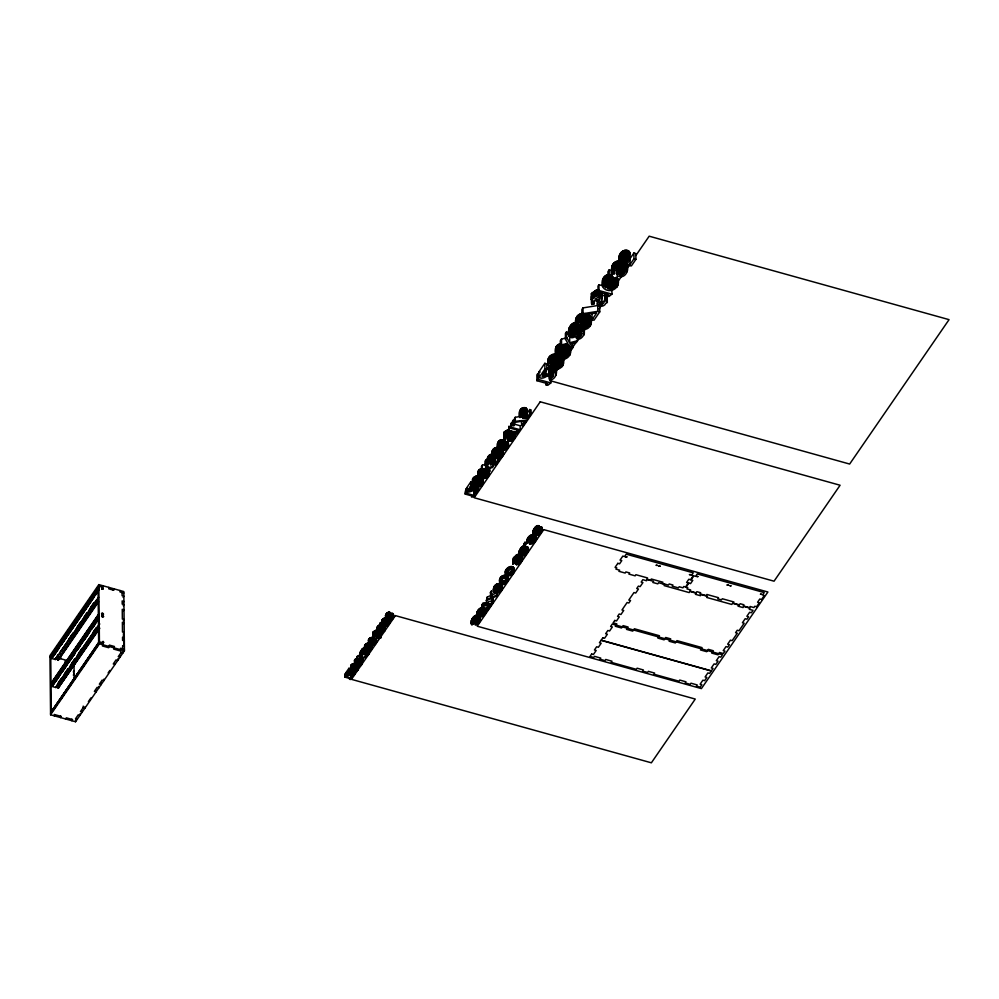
<?xml version="1.0" encoding="UTF-8"?>
<svg xmlns="http://www.w3.org/2000/svg" width="999" height="999" viewBox="0 0 999 999"><rect width="100%" height="100%" fill="white"/><g stroke="black" fill="none" stroke-linecap="round" stroke-linejoin="round"><path stroke-width="1.5" d="M101.761 588.636C102.934 588.811 102.023 587.699 102.123 588.923M101.985 616.021C103.184 617.382 102.373 615.372 102.535 616.758M103.184 614.148L101.96 613.786L103.084 614.298M102.248 588.836L102.373 587.837L102.073 588.498M102.635 616.483L102.535 616.183M103.471 642.182L102.26 641.72L103.372 642.232M101.723 614.198C102.897 614.185 103.409 614.223 101.873 614.41M101.711 588.536L102.909 588.448M102.16 642.332C103.384 642.12 103.097 641.783 102.385 642.357M373.251 640.134C375.424 635.601 366.233 637.787 368.943 641.433L368.968 644.38C372.527 647.614 378.883 643.493 375.836 638.723L374.837 639.06C378.171 643.993 367.382 648.201 373.726 641.857C372.864 638.486 366.883 641.67 368.968 644.38M504.782 449.2C509.303 435.751 494.33 437.787 497.814 448.588C502.16 454.033 511.988 448.151 507.579 441.433L506.231 441.895L506.156 448.076L503.933 449.513L500.924 449.313C511.513 445.254 496.728 439.785 497.814 448.588M602.659 286.551C603.558 274.588 621.728 283.491 607.442 288.499C610.551 290.222 617.032 287.687 615.134 283.604L615.072 277.809L617.02 277.148C621.952 285.14 613.224 293.569 605.531 289.585C599.512 286.825 601.685 274.925 608.578 274.675L608.641 280.469M602.609 279.782L602.897 281.668M374.275 634.577L374.3 637.512L373.251 637.674L373.501 631.568L377.06 630.169M373.077 634.215L373.114 637.162M505.469 437.112L505.494 439.797L504.058 440.01L504.395 431.655L509.253 429.757M593.781 301.248L593.806 304.146L591.733 304.458L591.72 295.379L591.67 298.664M591.733 304.458L592.357 299.887L591.333 299.613L591.283 293.818L595.629 290.484L599.225 289.698M381.094 632.442L381.031 631.543L380.007 631.768L379.782 636.251L378.097 635.776C380.232 632.804 374.962 632.242 374.026 634.652L373.564 635.352M379.782 636.251L380.045 634.715C382.455 633.129 380.419 644.567 381.031 631.543M504.445 435.676L505.119 435.876C506.393 432.592 513.586 433.354 510.664 437.412L512.974 438.062L513.324 435.964L514.722 435.651L514.872 438.586L514.81 433.554M602.172 293.082L602.247 298.102L601.261 300.724L604.582 301.648L605.094 298.626L607.105 298.189L606.543 302.185L607.305 302.41L607.23 296.116M494.805 591.046C496.353 583.791 501.635 589.198 495.029 591.558L494.78 588.811L495.891 588.985L497.952 587.2L497.964 589.422M505.494 439.797L505.819 437.212L508.716 438.012C505.856 441.708 512.537 442.42 513.698 439.398L514.822 434.565L514.16 435.527M512.787 563.985L513.936 560.439L513.386 558.066L512.787 563.985L514.01 563.598L514.922 560.714L517.07 561.313C512.737 567.02 523.151 564.298 521.116 560.227M497.065 456.58L498.051 454.582L500.661 453.521C502.622 455.419 498.464 459.053 497.065 456.58L497.04 453.896M619.018 274.063L620.429 271.179L624.2 269.655C627.022 272.39 621.041 277.622 619.018 274.063L618.993 271.166M484.515 612.849L484.365 611.65L482.679 612.462L480.681 615.396C482.23 618.031 485.701 612.424 484.503 610.614C484.39 613.823 479.695 613.086 480.956 616.058M381.044 624.825L381.943 626.323L383.828 625.948L384.815 626.835L384.615 630.931L381.993 632.929L380.294 631.705L378.521 632.379L376.935 631.318L377.222 627.072L380.132 624.737M384.865 630.132C383.866 627.472 379.845 630.619 381.83 625.362M386.151 616.658C383.579 614.373 390.209 609.802 390.584 613.773L392.844 613.548L393.219 615.446M576.036 322.802C566.933 321.628 565.159 342.982 575.449 336.501C579.22 345.866 591.271 326.985 578.758 331.693L578.771 324.875L577.859 323.376M578.758 331.693L578.771 324.875M473.826 492.857C482.679 484.24 470.104 493.731 466.708 491.92L466.67 487.899L470.716 482.005L472.077 482.38L472.115 486.413L468.843 491.158C473.626 486.263 484.428 487.924 474.4 493.743L473.776 488.836M521.915 561.326L522.514 555.869L521.303 556.356L520.516 560.938L518.806 560.451C522.277 556.468 517.594 551.373 514.66 557.08L514.685 559.315L513.399 560.302M522.477 558.728L522.514 555.869M354.633 670.991L354.258 675.112L351.623 676.897L351.173 673.301L352.397 672.702L352.435 675.649L351.198 676.248M354.258 675.112C355.519 670.304 349.475 674.15 347.552 674.999L349.95 671.528L349.912 668.581L348.926 668.306L345.954 672.614L345.991 675.561C348.426 677.172 355.494 670.566 352.435 675.649M556.056 375.124C554.482 367.045 546.453 376.024 542.145 376.498L546.853 369.655L546.79 363.861L544.842 363.324L539.01 371.803L539.073 377.585C544.805 380.369 548.701 372.827 553.596 373.738L553.371 376.186L549.313 378.946L550.137 380.219C555.419 379.008 557.567 373.626 556.068 368.594M495.891 588.985L495.866 592.095C505.094 587.2 495.541 581.98 493.506 590.946M504.67 441.695L504.058 443.356M610.501 274.9L612.712 276.798L611.95 279.92M514.273 562.175L514.248 559.952L514.01 563.598M542.045 528.683L541.346 526.96L539.135 527.772L539.098 525.899C533.791 523.451 529.57 538.848 536.463 533.916C537.624 540.134 546.341 526.198 539.16 529.994L539.123 528.121C533.803 526.523 532.517 536.8 537.974 528.496L537.999 530.731C529.782 541.358 538.149 523.501 537.999 530.731M498.901 587.424C502.634 581.868 493.768 583.528 493.668 587.961C490.509 596.615 503.733 593.506 502.26 587.162L499.025 591.583L495.866 592.095M479.383 616.033L479.42 613.286L481.006 610.564L481.031 612.787C475.399 621.328 489.722 614.847 485.564 608.703C482.48 605.194 476.473 609.727 476.998 613.736M535.939 539.398L534.802 534.989C541.97 540.447 525.162 549.375 531.156 539.959L531.143 537.737L529.557 540.459L530.007 542.045M523.976 416.258C529.095 411.501 519.043 412.075 521.266 416.97L519.955 417.495C518.493 413.973 519.23 407.992 523.913 407.629C526.186 407.155 527.897 409.752 526.173 411.488L526.223 415.509L524.213 417.332L527.06 417.47L529.757 413.549L529.72 409.528L531.068 409.902L531.118 413.923L527.971 418.494L522.789 418.131L522.614 413.099L523.926 412.237L523.976 416.258L522.652 417.12M624.737 263.336C634.09 256.268 619.055 255.394 621.728 263.711L619.83 264.473C615.409 252.784 639.035 254.645 625.973 264.236L630.082 264.423L633.965 258.791L633.903 252.997L635.851 253.546L635.913 259.328L631.393 265.909L623.925 265.384L623.663 258.129L624.687 257.542L624.737 263.336L623.726 263.923M389.111 621.478C392.058 617.632 387.687 630.831 384.365 624.562C390.097 618.331 383.054 622.327 382.217 624.662L382.055 620.079L383.229 618.656L385.876 617.882M499.637 582.917C497.602 570.104 516.408 576.023 504.495 584.265C493.656 587.362 504.994 571.066 508.004 579.919M505.606 573.488C510.102 561.213 520.554 575.599 507.367 575.899C498.401 569.929 518.281 561.176 512.662 571.74M534.827 537.212L534.09 534.715C529.645 533.891 525.911 538.948 527.147 543.131L528.396 542.569C527.01 538.586 537.15 536.363 531.156 539.959M507.979 577.684L507.205 582.042M497.639 457.492L497.664 460.177L494.967 464.098L492.12 463.961C501.023 457.967 484.69 455.931 487.849 464.123L489.16 463.598L489.123 459.577M506.53 581.243C503.696 570.904 496.016 590.609 506.53 581.243L506.768 578.046M512.749 571.977C512.986 568.094 506.705 570.067 506.83 573.139C507.942 577.21 514.497 573.214 512.724 569.755C512.275 574.388 505.581 570.466 507.042 573.988M102.335 615.409L101.848 616.695M101.648 615.784L101.748 616.42M103.471 616.808L103.421 616.108M103.047 642.869L103.784 642.444L103.059 641.321M527.097 542.37L529.345 538.374L534.115 536.938M509.715 436.251L508.816 434.865L506.431 436.238L509.303 437.038L509.677 433.566M599.875 299.038L599.775 297.527L598.588 297.053L595.154 299.026L599.288 300.175L599.85 296.141M480.394 620.504L479.707 618.768L477.497 619.592L477.422 615.484C472.927 614.66 469.942 621.39 472.003 624.725L474.787 623.513L475.349 625.099L477.285 624.65L480.182 621.091L480.307 616.97L480.157 618.868M528.334 550.486L527.534 549.275L525.324 550.099L525.287 548.226C520.866 545.966 515.909 558.753 522.627 554.02C524.8 560.689 532.779 543.893 525.299 547.864L525.262 545.991C519.093 545.392 518.169 554.358 519.817 558.379M368.993 647.477L368.668 654.108L366.77 655.906L365.584 655.669C369.106 654.807 367.095 650.774 365.147 654.42L364.248 654.17L364.46 650.886L364.248 654.17M588.623 324.787L588.036 322.19L586.563 322.502L584.265 323.726L582.854 326.598C584.24 329.245 588.036 327.023 588.623 324.787L588.598 321.89M376.061 640.334L376.099 639.235M384.84 627.185L383.966 628.87M385.527 615.434L385.876 619.392L388.923 619.168L390.634 620.379L393.244 618.393L393.456 614.298M507.892 443.643L508.054 442.882M617.694 279.233L616.858 281.468M350.699 668.993C351.511 664.023 361.95 667.757 356.406 671.016C349.85 674.612 348.139 662.125 355.219 663.686M356.843 658.366L354.52 660.114L355.032 664.884C369.543 669.755 355.744 653.284 355.032 664.884M483.291 482.992L482.929 477.722C486.8 497.402 460.177 478.146 479.32 475.711M473.226 478.296L473.201 483.566M482.967 481.743L481.193 480.244L478.396 479.657L478.359 470.829L481.53 468.431M478.359 470.829C473.901 483.991 497.14 478.671 486.288 468.756L486.326 472.777L488.436 475.536M562.762 365.646L562.799 358.054C566.92 366.546 556.805 372.465 550.312 368.057C544.567 363.024 549.113 351.923 557.23 354.245M548.326 364.672C549.8 358.379 561.838 358.154 562.949 364.747M570.354 353.996L569.23 351.336L567.32 350.037L567.27 344.243C574.45 348.077 570.017 361.301 561.401 358.629C553.608 358.579 552.934 344.955 560.414 343.768M555.719 353.921C556.83 349.101 563.411 348.339 567.32 350.037M562.887 358.953L562.275 366.558M570.092 349.113L570.292 348.201M474.637 621.878L474.001 621.915M534.203 530.944L532.879 534.278M506.231 441.895L506.118 444.056L503.896 445.479M356.993 669.342C345.167 661.8 357.879 680.369 357.105 664.36M481.743 483.429C475.649 473.314 470.754 491.233 481.743 483.429L481.705 480.756M486.975 475.524C486.388 472.29 479.77 472.39 479.795 475.924C484.003 481.118 490.159 475.074 487.025 469.168M560.714 365.372C551.873 351.024 544.455 376.323 560.714 365.372L560.826 361.838M568.106 354.62C559.265 340.272 551.848 365.584 568.106 354.62L568.081 351.735M368.906 653.346C364.185 652.971 361.7 642.794 369.255 643.156L369.28 646.103C375.337 646.178 370.005 654.12 367.058 650.137C372.202 643.368 366.109 647.402 364.847 649.887L365.422 647.215L369.28 646.103M381.993 624.138L382.055 620.079M493.981 453.621L494.006 456.306L492.594 456.68C490.609 452.709 492.694 447.065 497.589 447.427M578.833 330.669C576.098 325.474 568.531 331.193 568.843 335.726M576.098 328.596C574.025 322.427 575.486 312.937 583.616 313.424M576.111 317.744L575.973 325.711L576.411 326.748L578.446 326.211C576.623 322.065 583.104 319.53 586.251 321.316C581.056 321.066 578.071 329.995 584.914 329.295C591.92 329.058 593.968 317.12 587.912 314.298L587.974 320.092L589.972 321.428L590.921 324.188M614.585 270.779L614.61 273.676L612.574 274.213C609.727 268.481 612.724 260.364 619.78 260.889M612.275 265.197L612.137 273.177M366.158 655.381C369.28 647.827 362.175 645.267 361.051 651.773M520.516 560.938L521.303 556.356M381.181 629.133L379.608 631.43L378.159 631.368L379.62 628.696L381.181 629.133L381.156 626.186M576.935 332.48C574.213 322.602 566.071 345.729 576.935 332.48L576.91 329.583M504.045 433.703L504.008 435.989M521.953 558.054L522.452 556.505M487.487 463.274C486.263 459.64 487.874 453.883 492.495 454.27C494.605 454.183 495.492 456.68 494.08 458.116L494.118 462.137M519.53 415.734C519.155 410.851 529.37 410.189 526.223 415.509M619.305 263.237C617.544 258.017 619.867 249.713 626.523 250.287C629.545 250.15 630.844 253.758 628.796 255.819M480.656 613.161L480.844 612.474M477.497 619.592L477.422 615.484M494.006 456.306C492.732 453.434 497.24 451.673 499.425 452.909C487.325 459.54 508.016 461.014 502.609 450.199L502.01 452.335M626.723 266.87L627.01 264.872C629.62 270.492 624.775 279.033 618.294 276.224C614.485 273.813 619.205 268.868 622.414 268.781C619.268 266.995 612.787 269.518 614.61 273.676M512.974 438.062L513.286 431.943L513.299 437.013M604.582 301.648L605.032 292.832L605.044 300.137M102.198 587.912L102.422 588.911M364.485 653.833C366.92 650.212 360.539 652.497 362.425 655.082L361.376 655.356L361.163 653.471L362.762 651.535L364.585 651.011M518.319 559.265L517.932 557.829L515.659 559.577L517.782 560.177L518.294 557.03L517.782 560.177M494.792 588.186L495.067 587.437M475.749 621.016L475.999 620.317C476.535 633.104 482.217 610.501 476.111 623.963M537.437 533.653C545.953 522.402 535.564 543.406 537.3 529.595M519.58 556.755L519.73 554.857M534.378 540.771L534.502 538.811L531.493 541.021L530.819 542.557L531.593 543.369L534.378 540.771L534.353 538.548L532.504 540.796L530.906 540.834M501.935 587.35L502.247 584.927L501.023 585.576L501.061 588.911M527.996 549.375L528.284 547.827M498.264 592.007L498.239 589.785L500.399 587.974L501.023 585.576M506.705 578.521L504.308 581.106L500.986 580.531M477.709 618.793L477.447 617.719C474.413 616.558 469.742 622.389 472.003 624.725M485.589 610.926C482.505 607.429 476.498 611.962 477.023 615.958L478.259 615.396L478.246 612.087L478.246 613.174M102.51 613.486L102.522 614.522M481.031 612.787C487.025 609.203 476.873 611.413 478.259 615.396M526.798 551.773C526.723 545.604 520.017 560.689 526.798 551.773L526.773 549.55L523.738 552.16L524.138 548.601L524.163 550.824C515.946 561.45 524.313 543.593 524.163 550.824M476.323 620.317C476.473 613.086 468.106 630.943 476.323 620.317L476.311 618.094L474.1 620.953L472.477 620.829M484.752 612.412L485.564 608.703M534.89 539.585L535.889 536.475M381.868 628.309L378.796 628.221L376.935 631.318M373.239 633.054L373.014 632.267L373.052 635.214M378.496 631.892L378.059 632.829L379.757 633.304M502.822 447.065L503.221 445.679C501.91 443.131 497.627 446.903 499.7 448.713L502.822 447.065L502.797 444.38M610.177 285.252L610.751 283.254C608.866 279.583 602.697 285.027 605.681 287.637L610.177 285.252L610.139 282.355M473.264 482.317L474.737 480.619L478.396 479.657M478.409 474.85L481.568 472.452L486.326 472.777M356.93 667.782L358.054 665.621L358.042 669.492M487.924 472.764L488.261 472.14L488.299 476.161M498.988 457.879L499.013 460.551L495.879 465.122L490.696 464.76L490.559 463.748C497.802 460.077 487.924 456.855 489.16 463.598M351.823 665.734L352.26 665.097M360.577 664.21C352.31 654.432 357.38 674.625 360.552 661.263M373.127 641.683L374.762 640.646L374.837 639.06M370.766 649.437C371.341 644.068 365.472 653.184 370.766 649.437L370.741 646.49M388.136 624.213C388.698 618.843 382.829 627.959 388.136 624.213C389.098 604.52 386.713 627.797 387.2 617.232C388.898 614.16 391.321 617.507 388.236 618.893M611.713 282.979L614.909 280.919L615.072 277.809M382.093 623.026C383.266 620.079 389.185 619.954 389.598 623.364M502.659 454.907C502.097 449.687 491.895 450.574 492.295 455.969M576.161 323.526C578.109 319.18 583.965 318.319 587.974 320.092M612.325 270.991C614.647 265.197 626.261 264.947 627.085 271.641M589.972 320.479L590.846 317.42M383.366 631.106C384.215 626.323 378.733 634.914 383.366 631.106L383.341 625.861M581.493 335.314L582.355 333.329C581.006 330.494 577.035 334.116 577.122 336.313L578.483 337.412L580.631 336.376L581.468 332.417M386.775 614.972L387.175 614.285M477.947 487.275L478.459 486.176L478.321 490.734M103.222 588.823L102.235 589.21M101.723 613.386L101.586 614.035M537.662 530.731L538.199 529.845M367.894 649.2L367.919 652.147L368.806 650.761L368.668 654.108M393.506 617.594L392.495 616.358L390.609 616.72C390.222 613.286 385.177 616.246 385.564 618.781M534.515 530.094L535.189 529.008M98.826 584.615L49.95 655.619L50.574 714.784L75.562 721.74L124.425 650.749L123.814 591.57L98.826 584.615L99.438 643.793L50.574 714.784M49.962 657.08L98.839 586.088L102.585 587.125L102.572 585.664M50.749 656.168L98.064 587.424M98.064 587.737L50.749 656.48L51.498 656.693L98.814 587.949M98.189 589.497L51.498 656.892L98.814 588.149M52.497 657.18L98.564 589.398M98.626 597.252L55.694 659.627L51.511 658.466L98.826 589.198M51.511 658.466L98.839 589.722M52.497 657.704L51.761 658.229L98.202 590.759M53.884 655.781L59.141 647.939M60.902 645.604L67.395 636.063M67.907 635.414L74.413 625.874M74.925 625.237L94.193 597.015M95.954 594.68L98.576 590.646M96.866 599.487L55.357 659.228L57.979 654.845M68.494 639.56L72.877 633.204M77.26 626.835L79.895 623.014M84.266 616.645L86.901 612.837M90.41 607.742L93.906 602.647M55.357 659.228L57.992 655.406M59.74 652.859L73.764 632.492M75.512 629.944L86.901 613.398M88.661 610.851L93.918 603.209M96.528 602.921L57.817 660.227L98.127 601.348M57.817 659.914L98.289 600.836M57.817 660.227L98.289 601.398M58.267 660.351L98.576 601.785M113.037 589.922L113.811 588.786L113.824 590.259L108.829 588.873L108.816 587.4M64.96 661.251L65.734 660.127L58.242 658.041M98.202 614.697L51.761 682.167L52.398 682.866M98.352 614.997L51.036 683.741L51.786 683.953L54.408 680.132M51.036 684.09L98.464 615.084M98.364 615.659L51.036 684.402L52.035 684.889L98.476 617.22M51.786 683.953L54.408 679.919M56.156 677.372L96.466 618.818M56.169 677.584L96.466 619.03M71.304 656.018L73.938 652.197M91.458 626.735L94.093 622.914M51.786 684.827L98.227 617.145M52.41 685.002L97.977 618.593M99.8 623.913L55.981 687.562L51.811 686.4L98.239 618.406M51.811 686.4L98.489 618.468M52.797 685.626L52.048 686.151L98.501 618.681M53.671 684.352L55.42 681.805M55.932 680.956L75.212 652.946M76.96 650.399L90.472 630.881M91.858 628.758L97.49 620.704M55.932 681.168L59.441 676.073M62.949 670.978L66.446 665.883M69.955 660.801L75.212 653.159M76.96 650.611L79.595 646.79M83.978 640.421L88.362 634.065M91.858 628.97L95.367 623.875M58.279 682.767L60.902 678.945M64.411 673.863L67.92 668.768M71.416 663.673L74.925 658.578M78.434 653.483L81.93 648.401M93.332 631.843L95.954 628.034M56.531 685.876L67.92 669.33M69.668 666.783L74.925 659.153M76.686 656.605L96.841 627.322M56.856 685.976L98.039 626.136M97.702 629.695L58.267 686.987L95.067 633.391M99.738 628.446L58.117 688.149L99.45 627.484M58.117 688.149L99.463 628.046M123.077 597.315L123.864 596.191L122.115 595.704L122.078 592.557M73.289 671.94L74.063 670.816M123.139 602.559L123.913 601.423L122.165 600.936L122.203 604.083L123.951 604.57L123.177 605.706M73.327 675.087L74.101 673.963M99.376 641.346L52.31 710.476M99.376 641.87L51.324 711.663L52.323 711.738M51.324 711.987L99.625 641.733M50.549 713.323L99.625 641.945M52.947 710.389L57.33 704.033M57.942 703.159L64.336 693.843M64.947 692.969L77.485 674.75M78.971 672.389L86.251 662.025M86.863 660.938L93.257 651.835M93.869 650.961L99.388 642.919M52.947 710.601L55.582 706.78M59.965 700.424L64.348 694.055M66.97 690.234L71.354 683.865M73.976 680.057L77.485 674.962M81.868 668.593L84.49 664.772M88.874 658.416L93.257 652.047M95.892 648.226L99.388 643.131L98.639 642.931M123.227 610.938L124.001 609.815L122.253 609.328L122.353 619.055L124.101 619.542L123.327 620.666M123.364 623.863L124.138 622.727L122.39 622.24L122.49 632.017L124.238 632.504L123.464 633.628L123.514 638.873L124.288 637.749L122.54 637.262L122.577 640.396L124.326 640.883L123.589 645.953M65.559 718.955L66.334 717.831L72.59 719.567L71.816 720.704L71.791 719.23M83.217 706.106L83.229 707.567L80.457 711.6L82.205 712.087L82.193 710.614M121.004 651.211L121.016 652.672L118.244 656.693L119.992 657.18L119.98 655.719M88.387 701.61L90.959 697.876M108.142 672.914L109.853 670.429M566.52 337.812L561.513 339.111L560.314 340.846L560.464 349.563M577.547 337.799L577.584 340.696L569.705 342.757L569.642 336.963L566.595 331.718L565.397 333.454L565.459 339.248L567.832 343.269L561.575 344.892L560.377 346.641L568.493 344.505L571.465 349.575L572.664 347.839L572.627 343.494M582.991 307.904L581.893 309.49L581.955 315.284L596.703 312.912L592.045 319.692L593.993 320.229L599.762 311.863L599.7 306.069L597.739 305.519L582.991 307.904L583.054 313.698L581.955 315.284M603.259 285.939L598.938 284.74L597.989 286.114L598.039 291.908L608.853 294.917L607.042 296.004L608.903 296.528L611.962 294.131L611.912 289.785M611.376 280.994L611.113 270.429L609.165 269.88L607.929 271.666L607.991 277.46L609.939 278.009L611.176 276.224L609.215 275.674L607.991 277.46M591.333 299.613L592.295 298.226L592.232 292.432M536.925 380.706L537.874 379.32L537.812 373.526L536.863 374.912L536.925 380.706L547.739 383.716L545.916 384.802L545.891 381.905M539.073 377.585L544.905 369.118L544.842 363.324M565.459 339.248L566.658 337.512L566.595 331.718M598.039 291.908L599 290.522L598.938 284.74M503.871 439.31L504.395 431.655M486.638 464.06L482.292 465.197L481.456 466.396L481.568 472.452M490.671 462.987L487.937 463.698L485.826 460.064L484.99 461.263L485.039 465.297L486.688 468.081L482.33 469.218L481.506 470.429L487.15 468.943L489.21 472.465L490.01 468.568M511.163 423.251L510.551 428.234L518.056 430.319L516.795 431.081L518.081 431.431L520.204 429.77L520.167 425.749L511.163 423.251L510.551 428.234M514.585 420.629L513.224 420.254L512.375 421.491L512.412 425.512L513.773 425.899L514.622 424.65L514.497 418.406L515.259 417.295L522.577 416.121M465.222 494.08L465.846 489.098L465.222 494.08L472.727 496.166L471.466 496.928L474.225 496.578L474.85 492.944M466.708 491.92L470.766 486.026L470.716 482.005M485.039 465.297L485.864 464.085L485.826 460.064M508.441 431.293L509.053 426.311L508.441 431.293L515.946 433.391L514.685 434.14L517.445 433.791L518.069 430.157M512.412 425.512L513.274 424.275L513.224 420.254M515.309 421.316L514.547 422.427L524.787 420.779L521.553 425.487L522.902 425.861L526.91 420.042L515.309 421.316L515.259 417.295M373.014 632.267L373.501 631.568M633.903 252.997L630.019 258.641L630.082 264.423M360.589 655.157L356.793 656.867L356.868 661.313M379.882 626.323L381.506 625.686L379.882 626.323L379.857 623.376L381.468 622.739L381.543 627.984M347.527 672.052L349.912 668.581M344.892 677.147L345.354 673.488L344.892 677.147L350.399 678.671L349.475 679.233L350.424 679.495L351.498 678.97L351.835 673.026M345.991 675.561L348.951 671.253L348.926 668.306M357.405 655.993L356.818 659.815L360.951 658.728L362.462 661.313L363.049 657.479L362.462 661.313M359.415 656.056L359.99 652.222L359.415 656.056L360.614 658.104L357.43 658.928M496.953 457.13L494.93 460.077L494.967 464.098M527.022 413.449L529.72 409.528M555.931 371.64L558.566 367.807M562.087 362.699L565.609 357.592M570.004 351.198L578.796 338.424M584.078 330.756L585.839 328.196M590.234 321.803L592.869 317.969M599.038 309.028L600.786 306.468M616.62 283.466L621.902 275.799M627.185 268.132L628.945 265.572M635.976 255.357L649.175 236.189L949.05 319.643L849.649 464.048L549.775 380.594M577.584 340.696L576.386 342.432L570.367 343.981L572.664 347.839M493.419 463.611L492.619 467.507L488.449 468.581L490.047 471.253M550.561 372.615L550.836 382.929L547.777 385.314L545.916 384.802M607.305 302.41L605.619 303.584C603.958 307.917 594.33 306.905 598.438 301.586L594.28 300.424L593.806 304.146M351.948 675.324L350.886 676.248M365.547 652.722L364.972 657.679L361.913 658.466L361.875 655.519M381.168 636.638C380.619 638.686 374.575 639.785 376.66 636.213L374.538 635.626L374.3 637.512M513.386 558.066L514.66 557.08M487.05 609.452L490.859 603.933L482.13 606.78L482.105 604.557L483.004 603.259L492.732 600.674L492.757 602.909L488.061 609.727L487.05 609.452L487.025 607.217L489.31 603.908M492.232 594.83L497.027 592.707L497.04 594.929L492.245 597.065L491.421 591.021L490.447 592.444L491.083 595.367L487.275 597.052L486.326 600.699L491.271 598.488L492.057 602.172L493.019 598.526M523.988 543.718L524.987 542.257L525.998 542.544L525.012 546.228L524.013 545.941L523.988 543.718L524.987 543.993M482.13 606.78L483.004 603.259M486.326 600.699L487.3 599.275L491.108 597.589L490.447 592.444M490.472 594.667L491.421 591.021M524.013 545.941L525.012 544.492L526.023 544.767M497.04 594.929L496.066 596.353L492.42 597.964L493.044 600.749M101.96 613.786L102.635 614.098M103.109 642.32L102.685 641.77L102.797 642.444M521.353 549.1L522.165 548.051M521.016 554.12L520.991 551.885L523.464 549.687M537.599 534.29L537.45 531.905L540.047 530.357L540.072 532.579M476.098 621.74L478.384 619.942L478.409 622.177M514.685 559.315L517.544 556.78L519.742 557.08M391.558 619.105C394.418 613.898 386.838 620.928 391.558 619.105L391.496 613.361M519.155 562.849L519.792 562.075L518.094 561.6L517.42 563.448L519.155 562.849L519.13 560.626M352.172 672.602L352.147 666.97L354.882 667.732L356.78 666.733L356.818 669.68M592.295 298.226L593.281 298.501C594.842 295.392 601.56 293.743 602.247 298.102M512.375 439.036L510.689 440.297L509.64 439.66L510.102 438.399L512.375 439.036L512.337 435.015M371.953 643.281C374.275 637.824 365.996 645.754 371.953 643.281L372.028 637.474M497.652 588.748L498.339 588.111M549.962 372.252L549.9 366.458L546.016 369.393L546.078 375.187M379.333 631.555L379.308 628.608L380.095 628.059L380.132 631.006M349.076 674.625L349.051 671.678L351.498 669.892L351.536 672.839M382.904 628.696L381.98 629.258M350.437 671.753L351.298 671.078M101.611 587.562L102.285 589.148M102.984 614.934L103.484 614.098M480.182 621.091L480.057 616.708L477.472 617.357L477.672 615.933M602.072 304.595L603.721 303.059L600.449 302.148L599.775 303.958L600.499 304.82L602.072 304.595L602.047 301.698M490.696 464.76L490.521 459.727L491.833 458.866L491.87 462.887M374.6 641.957L375.237 641.495M511.313 572.852L512.037 572.34M533.229 541.408L532.042 542.095M386.126 625.162L386.101 622.215L387.662 621.765L387.699 624.712M369.28 650.424L369.255 647.477L370.304 646.99L370.329 649.937M475.112 483.853L473.364 484.74L473.414 488.761M578.708 325.899L580.506 325.087M495.841 589.872L496.815 589.335M517.42 563.448L517.382 560.814L518.568 561.138L518.593 563.374M477.822 617.994L479.083 617.757M504.483 582.042L505.282 581.618M551.81 361.176L555.569 362.225L559.153 361.338M480.731 477.072L480.694 473.051L483.304 473.788L485.789 473.164L485.826 477.185M356.256 664.697C353.671 660.876 362.5 661.113 359.99 664.772M573.051 336.338L573.001 330.544L574.025 330.157L574.088 335.951M366.983 652.072L366.945 649.125L366.021 649M528.309 542.057L528.284 539.835L527.135 540.909L527.072 540.134M102.81 588.611L101.698 588.199M499.7 448.713L499.662 444.692L501.548 444.118L501.585 448.139M521.328 558.578L522.527 558.104M101.573 587.624L102.934 588.024M102.722 589.235L103.122 588.174M101.836 613.324L102.81 613.324M615.134 283.604L617.082 282.929L617.02 277.148M506.268 445.916L507.629 445.454L507.579 441.433M374.875 642.007L375.861 641.658L375.836 638.723M382.417 626.773L383.666 626.835M483.029 605.481L492.757 602.909M560.052 356.631L559.989 350.836L565.784 350.986L565.846 356.768M476.136 484.827L476.098 480.794L480.119 480.906L480.169 484.927M482.105 604.557L487.924 602.659M497.889 453.334L499.338 453.184L499.375 457.205M387.187 619.055L387.15 616.108L387.937 616.071M485.864 464.085L487.987 467.719L493.456 466.296M365.547 653.846L361.538 654.894L361.576 657.841L365.572 656.793M348.052 672.015L348.589 674.824M384.652 618.881L386.113 618.693M370.03 641.108L370.779 640.946L370.816 643.893M583.054 313.698L597.802 311.313L599.762 311.863M496.853 590.122L497.527 590.034L497.552 592.257M103.322 642.794L102.547 642.732M347.177 672.789L345.954 672.614M102.298 615.471L103.222 615.958M539.01 371.803L540.222 372.028M466.67 487.899L467.507 488.061M621.216 260.976L624.075 261.763M633.965 258.791L635.913 259.328M599 290.522L611.962 294.131M602.31 295.242L604.532 295.854M591.283 293.818L592.295 294.106M544.905 369.118L546.853 369.655M546.453 375.936L549.338 376.735M537.874 379.32L550.836 382.929M529.757 413.549L531.118 413.923M513.274 424.275L514.622 424.65M511.213 427.272L520.204 429.77M509.103 430.332L518.094 432.842M510.626 433.391L512.937 434.041M503.733 432.617L504.445 432.817M497.664 460.177L499.013 460.551M470.766 486.026L472.115 486.413M465.884 493.119L474.887 495.616M518.781 558.229L520.491 558.703M487.025 607.217L488.036 607.504L488.061 609.727M379.857 623.376L380.844 623.651M364.223 651.223L365.11 651.473L365.147 654.42M123.826 593.044L120.08 591.995L120.067 590.534M348.951 671.253L349.95 671.528M345.379 676.435L351.973 678.271M124.376 646.128L122.627 645.641L122.665 648.788M99.425 642.32L103.172 643.368L102.41 645.966L108.666 647.702L109.415 645.104L114.423 646.49L113.661 649.088L119.905 650.824L120.667 648.239L124.413 649.275M99.438 643.793L124.425 650.749M121.016 652.672L122.765 653.159L122.752 651.698M115.01 664.435L113.262 663.948L116.034 659.914L117.782 660.401L117.77 658.94M55.357 658.666L57.979 659.39M51.786 683.741L52.41 683.915M58.267 686.85L58.554 688.274M83.229 707.567L84.977 708.054L84.965 706.593M77.223 719.33L75.474 718.843L78.247 714.809L79.995 715.296L79.982 713.835M101.96 613.898L103.184 614.26M102.547 616.121L102.66 616.783M509.203 437.2L508.766 441.034M384.39 621.965L385.127 625.686M102.772 613.386L103.446 614.16M102.298 614.735L101.623 613.973M361.188 664.909L361.863 660.614L360.864 658.89L360.901 661.837M496.078 453.783L495.554 452.997M479.021 473.314L478.234 471.453M351.236 667.394L350.661 666.046M494.043 590.459L493.494 589.398M377.21 628.983L376.898 627.984M103.259 615.896L103.496 616.608M361.913 658.466L363.074 660.426M566.658 337.512L569.705 342.757M360.027 655.169L361.576 657.841M617.082 282.929L617.757 285.027M507.629 445.454L508.091 446.903M375.861 641.658L376.198 642.732M580.968 322.053L580.681 321.441L580.744 327.235M519.492 411.713L519.905 413.474M382.18 621.715L381.918 620.641M364.822 646.952L364.56 645.866M499.825 581.306L499.55 580.032M532.991 532.442L532.854 531.555M372.202 645.641L372.028 644.667L372.053 647.614M568.993 330.594L568.781 329.171M491.508 597.489L492.057 602.172M491.446 593.256L492.245 597.065M623.663 258.129L623.863 259.59M522.614 413.099L522.789 418.131M490.521 459.727L490.646 460.739M479.358 613.811L479.895 617.107M555.656 348.127L555.756 349.038M548.264 358.878L548.813 366.483M473.089 478.921L473.926 484.802M483.191 478.346L483.154 483.628M505.581 571.266L505.881 574.775M612 266.308L612.574 274.213M575.836 318.843L575.911 319.917M492.195 451.198L492.594 456.68M619.168 256.144L619.842 266.671M487.387 458.341L487.987 467.719M515.971 561.875L516.058 561.001L515.996 564.098M629.732 252.41L629.757 259.79M629.457 251.76L629.507 257.555M629.358 254.882L629.42 260.677M628.983 251.211L629.045 257.005M628.334 250.786L628.396 256.581M627.622 257.068L627.647 259.965M627.497 250.474L627.547 256.268M626.922 256.88L626.972 261.226M626.523 250.287L626.585 256.081M626.698 265.397L626.748 269.742M626.323 257.642L626.361 261.988M626.098 264.548L626.136 268.893M625.549 250.262L625.611 256.056M625.561 256.893L625.624 262.687M625.237 265.272L625.274 268.169M624.562 250.399L624.625 256.194M624.762 269.355L624.787 272.252M624.1 264.66L624.138 267.557M624.163 268.981L624.213 273.326M623.576 250.699L623.638 256.493M623.289 268.519L623.351 274.313M622.639 251.149L622.689 256.943M622.677 261.276L622.739 267.07M622.29 269.168L622.352 274.962M621.778 251.736L621.84 257.53M621.69 260.814L621.728 263.711M621.353 259.865L621.278 266.77M621.003 252.46L621.066 258.254M621.241 270.916L621.291 275.262M620.729 270.929L620.779 275.274M620.329 253.309L620.391 259.103M620.229 270.829L620.267 275.175M619.53 254.77L619.592 260.564M619.755 270.654L619.792 275M619.405 271.853L619.43 274.75M618.556 267.732L618.581 270.629M618.344 261.001L618.393 266.795M617.682 268.743L617.719 271.641M617.544 278.172L617.532 286.126M617.17 268.132L617.22 272.477M616.907 261.326L616.97 267.12M616.758 268.219L616.907 274.7M616.883 282.917L616.92 287.262M615.646 261.8L615.709 267.582M615.446 278.534L615.421 285.876M614.56 262.412L614.622 268.207M614.909 280.919L614.972 286.713M614.21 270.08L614.248 272.964M614.06 281.843L614.123 287.637M613.636 263.162L613.698 268.956M612.887 264.061L612.949 269.855M612.824 277.522L612.986 288.336M612.712 276.798L612.799 284.078M612.424 276.161L612.512 284.877M611.95 275.624L612.012 285.714M611.75 285.876L611.775 288.773M610.514 276.348L610.564 280.694M610.551 286.101L610.576 288.998M609.565 277.61L609.59 280.507M609.353 281.78L609.402 286.126M609.165 269.88L609.215 275.674M608.329 281.019L608.391 286.813M607.629 274.787L607.692 280.582M607.092 281.518L607.155 287.312M607.055 293.843L607.23 299.962M606.693 275.075L606.755 280.869M606.942 296.678L606.98 301.024M605.806 275.499L605.869 281.293M605.631 283.291L605.681 287.637M604.982 276.074L605.044 281.868M605.007 282.555L605.057 286.9M604.233 276.785L604.295 282.58M603.558 277.647L603.621 283.429M602.934 278.746L602.996 284.54M601.96 292.495L602.11 298.876M601.548 292.008L601.598 296.353M601.248 301.973L601.286 304.87M600.973 291.633L601.011 295.966M600.474 301.923L600.499 304.82M600.212 292.794L600.249 295.679M599.937 301.611L599.962 304.508M599.238 291.146L599.288 295.492M599.25 295.829L599.288 300.175M598.289 289.66L598.351 295.454M597.739 305.519L597.802 311.313M597.377 289.785L597.439 295.567M597.564 300.374L597.627 305.132M597.39 299.638L597.452 304.608M596.49 290.047L596.553 295.841M595.629 290.484L595.691 296.278M594.805 291.071L594.867 296.865M593.993 291.808L594.055 297.602M593.219 292.707L593.281 298.501M591.982 313.898L592.045 319.692M591.42 296.566L591.47 303.446M590.521 316.483L590.621 325.199M589.909 315.634L590.022 326.273M589.048 314.91L589.11 320.704M587.999 321.516L588.049 325.861M587.137 322.502L587.187 326.848M586.513 313.811L586.575 319.605M586.126 321.715L586.188 327.497M585.052 313.511L585.114 319.305M585.064 322.003L585.127 327.797M584.565 323.464L584.615 327.809M584.403 329.058L584.29 334.153M584.065 323.376L584.103 327.709M584.165 329.233L584.19 332.13M583.903 332.08L583.94 334.977M583.628 314.872L583.678 319.218M583.591 323.189L583.628 327.535M583.766 328.746L583.791 331.643M583.453 319.455L583.491 322.352M583.216 322.939L583.266 327.285M583.191 328.359L583.216 331.256M582.392 320.267L582.417 323.164M582.429 328.072L582.467 330.969M582.18 313.536L582.23 319.33M581.505 319.83L581.555 324.176M581.468 326.473L581.505 330.806M580.744 313.861L580.806 319.655M581.006 320.679L581.056 325.012M580.581 320.754L580.569 330.881M580.594 332.03L580.631 336.376M579.732 332.729L579.782 337.075M579.482 314.335L579.545 320.13M579.595 325.387L579.657 331.181M578.858 331.606L578.921 337.387M578.396 314.947L578.458 320.741M578.396 321.865L578.546 329.82M578.421 331.618L578.483 337.412M577.971 321.853L578.084 325.512M577.884 326.273L577.909 329.171M577.996 331.543L578.059 337.337M577.472 315.709L577.534 321.491M577.634 334.29L577.672 337.187M577.36 334.066L577.385 336.963M576.96 325.861L576.985 328.758M576.723 316.596L576.785 322.39M576.373 323.863L576.411 326.748M576.123 329.483L576.161 333.828M575.137 322.814L575.199 328.596M575.074 330.769L575.124 335.115M574.225 322.989L574.288 328.783M573.513 330.407L573.576 336.201M573.326 323.339L573.389 329.133M572.439 323.851L572.502 329.645M572.477 330.569L572.539 336.363M571.965 330.482L572.027 336.276M571.59 324.525L571.653 330.319M571.528 331.755L571.578 336.101M571.216 331.493L571.266 335.839M570.978 332.205L571.078 335.514M570.791 325.362L570.854 331.144M570.029 326.348L570.092 332.143M570.192 347.302L570.154 354.895M569.817 346.403L569.88 352.197M569.405 327.372L569.467 333.167M568.98 328.321L569.043 334.116M569.168 345.542L569.23 351.336M568.319 344.83L568.381 350.612M567.707 350.936L567.757 355.282M567.195 351.536L567.245 355.881M566.545 350.587L566.608 356.381M566.008 343.793L566.071 349.588M564.897 351.273L564.959 357.055M564.635 344.955L564.685 349.3M563.948 351.436L564.01 357.23M563.249 344.855L563.286 349.2M562.961 351.473L563.024 357.267M562.437 358.604L562.474 362.949M561.85 346.391L561.888 349.288M561.962 351.386L562.025 357.18M561.513 339.111L561.575 344.892M561.788 357.742L561.838 362.088M560.938 351.161L560.988 356.955M560.951 358.466L560.976 361.363M560.314 361.675L560.364 366.021M559.877 356.431L559.927 360.776M559.802 362.287L559.84 366.633M559.09 344.218L559.153 350M559.203 350.424L559.265 356.218M559.165 362.787L559.203 367.132M558.603 351.386L558.641 355.731M558.641 357.43L558.666 360.327M558.391 361.725L558.453 367.52M557.966 344.78L558.029 350.574M558.141 350.824L558.191 355.169M557.242 355.694L557.28 360.04M557.504 362.013L557.567 367.807M557.055 345.492L557.105 351.273M556.818 353.696L556.855 356.593M556.331 346.316L556.393 352.11M556.543 362.187L556.605 367.982M555.856 347.227L555.894 359.94M555.569 362.225L555.631 368.019M555.644 368.718L555.694 373.064M555.182 369.642L555.219 372.54M554.42 354.245L554.482 360.027M554.557 362.125L554.62 367.919M554.545 369.23L554.57 372.127M553.733 368.931L553.758 371.828M553.533 361.913L553.596 367.694M553.334 373.289L553.371 376.186M553.009 354.52L553.071 360.314M552.584 361.576L552.647 367.37M552.459 368.743L552.484 371.64M552.609 372.689L552.647 377.035M551.685 354.957L551.748 360.751M551.823 362.625L551.86 366.97M551.685 373.426L551.735 377.772M551.198 362.137L551.248 366.483M551.173 367.432L551.223 371.778M550.761 363.024L550.799 365.921M550.574 355.532L550.636 361.326M549.65 356.231L549.712 362.025M548.938 357.068L548.988 362.862M549.263 374.6L549.313 378.946M548.663 367.257L548.726 373.052M548.451 357.979L548.426 365.572M545.079 369.955L545.142 375.749M544.13 371.803L544.18 376.148M543.144 373.501L543.181 376.398M541.982 527.372L542.07 530.919M541.72 527.122L541.745 529.345M541.346 526.96L541.371 529.183M541.021 530.656L541.046 532.879M540.834 526.898L540.859 529.133M540.609 529.458L540.634 531.68M540.297 527.022L540.322 529.245M539.735 527.31L539.76 529.532M539.335 526.348L539.373 529.208M539.385 531.231L539.41 533.466M539.098 525.899L539.16 529.994M538.648 525.649L538.673 527.872M538.773 531.83L538.798 534.053M538.174 525.574L538.199 527.809M538.236 532.13L538.261 534.353M537.986 532.18L538.011 534.403M537.662 525.649L537.687 527.872M537.762 532.155L537.787 534.378M537.125 525.849L537.15 528.071M536.55 526.186L536.575 528.409M536.5 530.656L536.513 532.879M535.963 526.635L535.988 528.858M535.764 531.368L535.789 533.591M535.701 535.876L535.776 540.147M535.377 527.21L535.402 529.445M535.427 531.593L535.452 533.816M535.339 535.377L535.352 537.599M535.414 538.723L535.427 540.946M535.114 531.73L535.139 533.966M534.777 527.909L534.802 530.132M534.827 531.793L534.84 534.015M534.552 531.755L534.565 533.99M534.328 531.655L534.353 533.878M534.178 528.721L534.215 533.703M533.841 539.41L533.866 541.633M533.641 529.557L533.666 531.78M533.329 534.59L533.354 536.813M533.241 530.307L533.266 532.529M533.191 540.222L533.216 542.445M532.979 530.968L533.004 533.204M532.529 534.615L532.554 536.838M532.504 540.796L532.529 543.019M531.705 534.802L531.718 537.025M531.855 541.096L531.88 543.331M531.568 541.133L531.593 543.369M531.306 541.108L531.331 543.331M530.844 535.152L530.856 537.375M530.981 539.635L531.093 543.231M530.481 538.573L530.494 540.796M530.044 535.601L530.069 537.824M530.044 539.248L530.069 541.483M529.745 539.885L529.745 544.005M529.557 540.459L529.57 543.656M529.333 536.151L529.345 538.374M528.671 536.8L528.696 539.023M528.371 540.347L528.396 542.569M526.823 409.128L527.06 417.47M526.635 408.666L526.673 412.687M528.096 537.537L528.121 539.76M528.146 547.477L528.234 551.011M526.56 410.839L526.61 414.86M527.884 547.215L528.009 551.598M526.311 408.291L526.348 412.312M527.547 538.449L527.572 540.684M527.509 547.052L527.534 549.275M525.849 407.992L525.899 412.013M527.21 539.323L527.147 543.131M526.997 547.002L527.022 549.225M527.197 550.749L527.21 552.971M525.274 407.779L525.374 414.36M526.461 547.115L526.485 549.35M524.875 412.562L524.912 415.247M526.223 550.449L526.236 552.684M524.6 407.642L524.637 411.663M524.45 411.75L524.487 415.771M525.899 547.402L525.924 549.637M523.913 407.629L523.963 411.65M525.499 546.441L525.549 549.3M525.549 551.336L525.574 553.558M525.262 545.991L525.324 550.099M524.987 542.257L525.012 546.228M523.239 407.729L523.276 411.75M523.314 412.687L523.364 416.708M524.812 545.741L524.837 547.964M524.937 551.923L524.962 554.145M524.338 545.679L524.363 547.902M524.4 552.222L524.425 554.457M524.163 552.272L524.175 554.495M522.552 407.929L522.589 411.963M523.926 552.247L523.951 554.47M523.826 545.741L523.851 547.976M523.738 552.16L523.763 554.383M523.576 551.523L523.638 554.233M521.89 408.254L521.94 412.275M523.289 545.941L523.314 548.176M521.503 421.466L521.553 425.487M521.303 408.653L521.341 412.674M521.216 412.949L521.266 416.97M522.714 546.278L522.739 548.501M522.664 550.749L522.689 552.971M520.766 409.153L521.028 416.308M522.127 546.728L522.152 548.963M522.277 557.23L522.29 559.452M521.928 551.46L521.953 553.683M520.292 409.752L520.342 413.773M521.54 547.315L521.565 549.537M521.603 551.685L521.615 553.921M519.742 410.751L519.955 417.495M521.278 551.835L521.303 554.058M519.542 412.624L519.58 416.645M520.941 548.001L520.966 550.237M521.016 557.517L521.041 559.74M520.716 551.86L520.741 554.083M520.342 548.813L520.367 551.048M520.491 551.748L520.516 553.97M520.354 551.573L520.379 553.796M519.805 549.65L519.83 551.873M519.405 550.399L519.43 552.634M519.418 552.822L519.592 558.978M519.143 551.073L519.18 554.77M519.018 551.66L519.105 556.668M518.568 554.358L518.593 556.58M518.044 554.395L518.069 556.618M518.069 561.413L518.094 563.636M517.519 554.545L517.544 556.78M517.644 561.426L517.669 563.661M516.97 554.82L516.995 557.042M516.683 562.574L516.695 564.797M516.408 555.207L516.433 557.43M516.333 562.425L516.346 564.647M516.271 560.439L516.296 562.674M514.66 431.468L514.647 437.624M515.846 555.719L515.871 557.942M515.259 556.343L515.284 558.566M514.16 556.942L514.185 559.165M514.073 560.664L514.098 562.899M513.911 558.216L513.936 560.439M513.961 568.269L513.936 571.84M513.736 567.657L513.761 569.88M513.648 570.317L513.673 572.552M513.361 559.24L513.386 561.463M513.386 567.157L513.411 569.38M512.986 560.164L513.011 562.387M513.211 571.053L513.236 573.276M512.787 561.013L512.812 563.236M512.899 566.783L512.912 569.005M511.288 431.106L511.251 436.138M511.138 430.694L511.188 434.727M511.213 437.425L511.238 440.109M512.537 570.254L512.562 572.477M510.876 431.705L510.901 434.39M512.262 566.533L512.287 568.756M510.651 437.624L510.689 440.297M512.225 570.779L512.25 573.001M510.464 431.431L510.501 434.115M511.838 571.278L511.863 573.501M510.114 437.587L510.139 440.259M511.538 566.408L511.55 568.631M509.94 431.231L509.965 433.916M511.388 571.703L511.413 573.926M510.764 566.421L510.789 568.656M510.889 572.052L510.914 574.288M509.265 431.106L509.29 433.778M509.278 434.353L509.303 437.038M510.339 572.34L510.364 574.562M508.603 429.732L508.641 433.753M509.952 566.595L509.977 568.818M508.354 436.763L508.391 440.796M509.777 572.539L509.802 574.762M507.967 429.82L508.016 433.841M508.104 436.463L508.154 440.484M507.942 442.145L507.992 446.166M509.115 566.908L509.14 569.13M509.215 572.639L509.24 574.862M507.355 430.007L507.405 434.028M508.666 572.639L508.691 574.862M508.291 567.332L508.316 569.567M506.755 430.307L506.805 434.328M508.129 572.539L508.154 574.762M506.555 442.919L506.593 446.94M506.481 442.395L506.468 447.502M507.929 577.022L507.904 580.594M506.181 430.706L506.231 434.74M507.567 567.857L507.579 570.079M507.654 572.352L507.679 574.575M507.704 576.411L507.729 578.646M507.617 579.083L507.642 581.306M506.118 444.056L506.156 448.076M507.28 572.09L507.305 574.325M507.355 575.923L507.38 578.146M505.619 431.231L505.669 435.252M505.519 444.692L505.569 448.713M506.918 568.456L506.943 570.679M505.369 436.463L505.394 439.148M506.868 575.549L506.793 580.269M505.082 431.855L505.119 435.876M506.368 569.143L506.393 571.378M506.231 575.287L506.256 577.522M506.193 579.532L506.218 581.768M504.595 441.196L504.645 446.241M505.944 569.88L505.969 572.102M504.383 440.746L504.445 446.803M505.681 570.579L505.669 574.163M505.806 580.032L505.831 582.267M504.058 440.372L504.108 447.377M505.506 575.162L505.519 577.397M503.908 446.828L503.933 449.513M505.357 580.469L505.382 582.692M503.621 440.084L503.658 444.105M504.857 580.819L504.882 583.041M504.732 575.187L504.757 577.41M503.059 439.872L503.096 443.893M503.084 446.978L503.109 449.662M504.308 581.106L504.333 583.329M502.385 439.735L502.422 443.756M503.921 575.349L503.946 577.584M502.247 443.643L502.285 447.664M502.385 449.55L502.46 455.606M503.746 581.293L503.771 583.528M501.71 439.71L501.76 443.731M501.985 450.312L502.047 456.356M503.084 575.661L503.109 577.897M503.184 581.393L503.209 583.628M501.373 449.8L501.411 452.485M502.634 581.393L502.659 583.628M501.061 439.797L501.098 443.818M501.048 452.647L501.073 455.319M502.26 576.098L502.285 578.321M502.247 584.927L502.285 588.711M500.686 444.468L500.724 448.489M500.586 449.375L500.624 452.06M500.649 453.384L500.674 456.068M502.097 581.293L502.122 583.528M500.412 439.997L500.449 444.018M501.535 576.61L501.56 578.846M501.623 581.118L501.648 583.341M500.037 452.734L500.074 456.755M499.787 440.284L499.837 444.305M501.248 580.856L501.273 583.079M499.625 449.038L499.65 451.723M500.886 577.222L501.011 582.754M500.799 587.312L500.824 589.535M499.225 440.684L499.263 444.705M499.088 444.942L499.275 448.201M500.337 577.909L500.362 580.132M500.399 587.974L500.424 590.209M498.701 441.183L498.751 445.204M498.601 447.49L498.638 451.511M498.601 453.396L498.638 457.417M499.912 578.633L499.937 580.856M498.239 441.77L498.276 445.804M499.65 579.345L499.85 583.541M499.812 584.502L499.837 587.749M499.75 588.748L499.775 590.971M498.239 453.396L498.289 457.417M499.65 584.128L499.65 588.336M497.802 442.545L497.839 446.565M499.363 583.853L499.388 586.076M499.325 586.738L499.35 588.973M497.902 454.67L497.939 457.355M497.577 443.269L497.639 451.448M497.577 454.545L497.602 457.23M498.963 583.666L498.976 585.901M499.001 589.36L499.025 591.583M497.327 454.383L497.352 457.055M498.439 583.591L498.464 585.814M496.59 447.502L496.765 454.195M497.914 583.628L497.939 585.851M496.128 452.21L496.166 454.895M497.352 583.791L497.377 586.013M497.365 587.912L497.377 590.147M495.604 447.727L495.804 457.442M495.566 452.01L495.604 457.018M496.778 584.065L496.803 586.301M496.678 588.511L496.84 591.558M494.73 448.064L494.767 452.085M496.203 584.452L496.228 586.688M494.73 455.756L494.742 460.876M494.53 455.294L494.505 461.488M494.205 454.92L494.255 458.941M495.641 584.952L495.666 587.175M493.968 448.489L494.018 452.51M493.756 454.62L493.793 458.641M495.104 585.551L495.029 591.558M493.331 449.013L493.369 453.034M493.169 454.408L493.219 458.429M494.567 586.263L494.592 588.486M492.807 449.637L492.857 453.658M492.782 459.19L492.807 461.875M494.03 587.15L494.055 589.373M492.382 450.424L492.395 462.4M493.668 587.961L493.706 592.207M491.82 454.258L491.858 458.279M491.146 454.358L491.183 458.379M491.221 459.315L491.258 463.336M492.395 595.729L492.42 597.964M490.459 454.557L490.497 458.591M491.733 600.399L491.758 602.622M489.797 454.882L489.835 458.903M489.198 455.282L489.248 459.303M488.673 455.781L488.711 459.802M488.199 456.381L488.236 460.402M488.061 470.267L488.099 474.288M487.637 457.38L487.687 461.413M487.612 469.667L487.649 473.688M486.65 465.409L486.688 468.081M486.85 473.289L486.875 475.974M486.588 472.402L486.638 476.423M486.238 472.814L486.276 476.835M487.275 597.052L487.3 599.275M485.414 468.444L485.452 472.465M485.264 473.439L485.302 477.46M484.652 473.638L484.69 477.659M484.465 469.592L484.503 472.265M485.764 609.315L485.639 612.974M483.978 473.751L484.028 477.784M485.202 608.204L485.227 610.426M485.277 611.55L485.302 613.773M483.504 469.518L483.528 472.202M483.304 473.788L483.341 477.809M484.665 607.817L484.69 610.052M484.228 611.376L484.24 613.598M482.529 469.58L482.554 472.265M482.604 473.713L482.642 477.747M483.966 607.542L483.991 609.765M482.292 465.197L482.33 469.218M482.492 478.471L482.517 481.156M483.716 612.237L483.741 614.46M481.893 473.563L481.93 477.584M481.893 477.972L481.93 480.644M483.191 607.417L483.216 609.64M483.054 613.049L483.079 615.284M481.468 481.206L481.493 483.891M481.231 473.339L481.281 477.36M481.168 477.559L481.193 480.244M481.106 481.618L481.143 484.303M482.392 607.442L482.417 609.665M482.38 613.623L482.405 615.859M480.606 468.743L480.656 472.764M480.656 480.631L480.694 484.652M480.257 472.714L480.307 476.735M481.73 613.923L481.755 616.158M481.568 607.629L481.593 609.865M479.832 469.13L479.882 473.164M479.957 473.663L479.995 476.348M481.443 613.973L481.456 616.196M481.168 613.935L481.193 616.158M479.508 481.106L479.557 485.127M479.195 469.617L479.233 473.651M479.333 477.047L479.358 479.732M480.706 607.979L480.731 610.214M480.769 613.661L480.794 615.896M478.846 481.218L478.883 485.239M480.344 611.4L480.369 613.623M478.696 470.204L478.608 476.735M478.509 485.664L478.558 489.697M479.92 608.428L479.932 610.664M479.92 612.075L479.945 614.31M479.607 612.712L479.632 614.934M479.682 616.545L479.707 618.768M478.171 481.243L478.209 485.264M478.221 486.088L478.259 488.773M479.42 613.286L479.607 616.845M477.897 485.726L477.922 488.411M479.195 608.978L479.22 611.213M479.17 616.495L479.195 618.718M477.372 475.699L477.422 479.72M477.472 481.181L477.51 485.202M477.447 485.439L477.472 488.124M478.546 609.627L478.571 611.85M478.633 616.608L478.658 618.843M478.496 611.438L478.521 613.661M476.76 481.031L476.998 490.259M477.972 610.364L477.984 612.587M478.059 616.895L478.084 619.13M476.386 475.899L476.436 479.92M476.61 488.261L476.635 490.934M477.709 620.829L477.734 623.051M475.999 485.102L476.136 491.533M477.422 611.276L477.447 613.511M475.474 476.198L475.512 480.219M475.549 480.519L475.599 484.54M477.072 612.15L476.998 617.457M477.11 621.415L477.135 623.638M475.499 492.045L475.462 488.024L474.687 488.461L474.737 492.482M475.137 481.518L475.162 484.203M476.498 615.172L476.523 617.394M476.573 621.715L476.585 623.95M475.124 485.202L475.149 487.874M474.7 476.598L474.737 480.619M474.825 481.131L474.85 483.816M476.323 621.765L476.348 623.988M474.637 480.706L474.662 483.391M475.999 615.234L476.011 617.469M475.774 621.49L475.924 623.875M474.063 477.085L474.1 481.106M474.238 484.178L474.275 488.211M474.188 492.557L474.225 496.578M475.636 619.18L475.661 621.403M475.449 615.434L475.474 617.669M473.563 477.659L473.476 484.203M474.887 615.771L474.912 617.994M474.825 620.242L474.85 622.464M474.3 616.221L474.313 618.456M474.1 620.953L474.125 623.176M473.701 616.808L473.726 619.03M473.763 621.178L473.788 623.413M473.451 621.328L473.476 623.551M473.101 617.494L473.126 619.73M473.151 621.378L473.176 623.601M471.578 490.247L471.528 486.226L470.929 490.634M472.877 621.353L472.902 623.576M472.652 621.241L472.677 623.463M472.502 618.306L472.552 623.289M471.978 619.143L471.99 621.366M470.217 486.9L470.254 490.921M471.578 619.892L471.603 622.127M471.578 622.315L471.603 624.55M471.303 620.566L471.341 624.263M469.53 488.411L469.567 491.096M393.344 613.998L393.419 617.969M393.131 613.748L393.244 618.393M392.844 613.548L392.882 616.495M392.457 613.411L392.495 616.358M391.97 613.324L392.008 616.271M391.034 613.511L391.121 619.455M390.621 613.261L390.684 619.617M390.472 612.824L390.497 615.771M390.434 616.683L390.472 619.63M390.147 612.499L390.184 615.434M390.222 616.645L390.247 619.592M389.672 612.287L389.71 615.234M389.398 619.442L389.448 623.875M389.223 612.2L389.248 615.147M389.086 619.018L389.135 624.425M388.761 612.2L388.798 615.147M388.723 615.521L388.761 618.468M388.636 618.643L388.673 621.59M388.311 612.3L388.336 615.234M387.849 612.474L387.874 615.421M387.674 616.146L387.712 619.08M387.4 612.737L387.425 615.684M387.412 616.158L387.45 619.093M387.15 622.102L387.187 625.049M386.963 613.074L387 616.021M386.563 613.498L386.588 616.445M386.613 622.252L386.65 625.199M386.176 614.01L386.201 616.945M386.351 622.252L386.388 625.199M385.851 614.522L385.914 620.829M385.639 615.009L385.676 619.118M385.152 617.944L385.177 620.891M384.802 620.404L384.827 623.351M384.765 622.539L384.802 625.486M384.702 626.535L384.79 630.519M384.415 618.106L384.565 625.224M384.503 626.286L384.615 630.931M384.34 621.615L384.365 624.562M384.215 626.086L384.34 631.38M383.778 618.344L383.816 621.291M383.828 625.948L383.866 628.895M383.229 618.656L383.254 624.387M382.754 619.043L382.792 621.99M382.867 625.898L382.929 631.643M382.38 619.505L382.405 622.452M382.405 626.048L382.492 631.992M381.98 625.799L382.055 632.155M381.805 629.22L381.843 632.167M381.593 629.183L381.618 632.13M380.482 622.464L380.507 625.411M380.631 627.397L380.656 630.344M380.007 631.768L380.02 635.476M379.67 624.837L379.707 627.784M379.57 628.483L379.608 631.43M379.208 625.012L379.245 627.959M379.046 628.683L379.121 632.305M378.758 625.274L378.796 628.221M378.783 628.696L378.808 631.643M378.521 628.646L378.521 634.84M378.334 625.611L378.321 631.505M378.134 628.421L378.159 631.368M377.922 626.036L377.959 628.983M377.934 630.419L377.972 633.366M377.535 626.548L377.572 629.495M377.547 630.269L377.572 633.216M377.222 627.072L377.247 630.007M377.01 627.547L377.085 633.116M377.023 635.614L377.048 638.561M376.586 630.157L376.698 638.423M376.398 635.302L376.423 638.249M376.111 630.207L376.148 633.154M375.661 630.357L375.699 633.304M375.224 630.569L375.262 633.516M375.025 639.422L375.012 643.156M374.812 630.869L374.837 633.816M374.762 640.646L374.787 643.581M374.4 631.243L374.425 634.19M374.325 641.108L374.35 644.055M374.001 631.705L374.026 634.652M373.751 641.458L373.776 644.405M373.638 638.548L373.676 642.245M373.489 638.211L373.539 642.657M373.251 637.949L373.164 644.63M372.927 637.737L372.952 640.684M372.515 637.574L372.552 640.521M372.19 645.142L372.227 648.588M371.715 644.243L371.753 647.177M371.541 637.462L371.566 640.409M371.416 640.684L371.441 643.631M371.054 637.524L371.091 640.471M370.579 637.662L370.604 640.609M370.13 637.886L370.154 640.834M369.992 643.306L370.017 646.253M369.705 638.174L369.742 641.121M369.792 647.327L369.817 650.274M369.33 638.536L369.355 641.483M368.981 638.973L369.018 641.92M368.668 639.535L368.681 643.968M368.731 647.439L368.768 650.386M368.506 640.059L368.544 646.053M368.494 647.34L368.519 650.287M368.306 647.215L368.344 650.162M368.381 651.585L368.419 654.532M367.782 643.169L367.819 646.116M367.42 649.113L367.432 654.258M367.058 643.331L367.058 650.137M367.095 654.67L367.058 651.723L366.67 655.044M366.421 643.581L366.446 646.515M366.483 649.25L366.521 652.185M365.859 643.893L365.896 646.828M365.846 648.638L365.884 651.585M365.946 653.321L365.971 656.268M365.509 648.351L365.534 651.298M365.397 644.268L365.422 647.215M365.01 644.73L365.047 647.677M365.01 648.139L364.935 653.084M364.697 645.304L364.847 649.887M364.098 648.064L364.123 651.011M363.636 648.151L363.673 651.098M363.186 648.326L363.224 651.273M362.737 648.588L362.762 651.535M362.3 648.925L362.425 655.082M361.888 649.35L361.925 652.297M361.825 660.152L361.8 664.023M361.513 649.85L361.538 652.797M361.626 659.702L361.551 664.485M361.301 659.265L361.326 662.212M361.139 650.524L361.076 654.72M360.327 658.603L360.314 664.522M359.69 658.366L359.715 661.313M359.578 662.025L359.603 664.972M358.991 658.229L359.016 661.176M359.128 662.175L359.153 665.122M358.641 662.262L358.666 665.209M358.279 658.179L358.304 661.113M358.142 662.275L358.166 665.222M357.867 665.172L357.892 668.106M357.567 658.216L357.592 661.163M357.63 662.237L357.667 665.184M357.754 667.007L357.792 669.954M357.392 667.432L357.43 670.366M357.105 662.112L357.142 665.059M356.631 661.95L356.655 664.897M356.531 667.045L356.556 669.979M356.168 658.591L356.206 661.525M356.206 667.295L356.231 670.242M355.919 661.5L355.944 664.447M355.681 661.213L355.719 664.16M355.819 667.494L355.844 670.441M355.607 658.878L355.632 661.825M355.369 667.644L355.394 670.591M355.132 659.228L355.169 662.175M354.882 667.732L354.907 670.666M354.77 659.652L354.707 664.447M354.52 660.114L354.545 666.583M354.57 670.629L354.633 674.3M354.383 667.744L354.495 674.7M353.796 663.686L353.833 666.633M353.871 667.694L353.896 670.641M353.346 667.582L353.371 670.529M353.084 663.823L353.109 666.77M352.859 667.419L352.897 670.366M352.859 672.327L352.897 675.274M352.41 664.048L352.435 666.995M352.472 667.207L352.497 670.154M351.835 664.347L351.873 667.282M351.373 664.697L351.398 667.644M351.586 673.95L351.498 678.97M351.011 665.122L350.936 669.904M350.761 665.584L350.749 669.455M350.861 670.304L350.899 673.251M349.525 671.39L349.55 674.337M103.859 679.145L103.871 680.606L102.123 680.119L99.351 684.153L101.099 684.64L101.086 683.166M98.064 587.212L98.651 643.456M98.876 686.388L98.889 687.849L97.14 687.362L94.368 691.395L96.116 691.882L96.104 690.409M75.549 720.279L75.562 721.74M74.013 665.571L74.163 679.195M60.727 657.267L60.739 658.741M60.552 716.096L60.564 717.569L61.339 716.445L55.095 714.71L54.321 715.833L54.308 714.36M55.981 687.562L55.644 686.588M50.737 655.956L51.336 712.187M658.878 566.121L660.227 566.246L658.878 566.121M727.135 585.014L728.483 585.127L727.135 585.014M625.536 556.83L626.897 556.88L625.536 556.83M689.497 574.625L690.846 574.675L689.497 574.625M729.869 585.726L731.193 585.926L729.932 585.626M377.472 634.477L377.085 635.501L374.987 634.914L376.486 633.915L377.472 634.477M377.422 637.025L378.109 637.886L379.345 636.962L377.422 637.025M656.181 565.297L657.504 565.459L656.268 565.184M696.553 576.398L697.864 576.598L696.553 576.398M760.501 594.193L761.812 594.393L760.501 594.193M540.222 401.785L474.175 497.727L774.05 581.193L840.097 485.239L540.222 401.785M395.379 615.609L351.498 679.357L651.373 762.811L695.254 699.063L395.379 615.609M543.743 529.62L477.247 626.211L701.41 688.598L767.906 592.007L543.743 529.62M617.832 563.349L615.059 567.37L616.808 567.857L615.921 569.143L619.667 570.192L618.893 571.316L625.137 573.051L625.911 571.928L629.67 572.964L628.895 574.1L635.139 575.836L635.913 574.712L647.552 577.946L646.778 579.07L650.574 580.132L651.348 579.008L662.949 582.23L662.162 583.354L668.418 585.102L669.193 583.965L672.939 585.014L672.165 586.138L678.408 587.874L679.183 586.75L682.929 587.799L683.816 586.5L685.576 586.987L688.336 582.966L686.588 582.479L688.811 579.258L690.559 579.745L693.331 575.724L691.583 575.237L693.244 572.827L626.223 554.17L624.562 556.58L622.814 556.093L620.042 560.127L621.79 560.614L619.58 563.836L617.832 563.349M591.658 654.02L589.997 656.443L593.743 657.479L594.517 656.355L600.774 658.091L599.987 659.215L604.994 660.614L605.769 659.477L612.012 661.226L611.238 662.349L636.351 669.342L637.125 668.206L643.381 669.954L642.594 671.078L647.602 672.464L648.376 671.34L654.62 673.076L653.846 674.2L678.958 681.193L679.732 680.069L685.988 681.805L685.202 682.929L690.209 684.327L690.983 683.204L697.227 684.939L696.453 686.063L700.199 687.112L701.86 684.69L700.112 684.203L702.884 680.182L704.632 680.669L706.855 677.447L705.094 676.96L707.866 672.939L709.615 673.426L711.288 671.003L601.073 640.334L599.412 642.757L601.161 643.244L598.389 647.265L596.64 646.778L594.43 649.999L596.178 650.486L593.406 654.507L591.658 654.02M602.859 637.749L601.198 640.159L711.4 670.829L713.061 668.418L711.313 667.931L714.085 663.91L715.833 664.397L718.056 661.176L716.308 660.689L719.068 656.668L720.828 657.155L722.489 654.732L612.275 624.063L610.614 626.473L612.362 626.96L609.602 630.993L607.854 630.506L605.631 633.728L607.38 634.215L604.607 638.236L602.859 637.749M614.772 620.441L613.111 622.852L616.858 623.9L615.259 626.236L621.503 627.971L623.114 625.636L628.109 627.022L626.498 629.358L632.742 631.106L634.353 628.771L659.465 635.751L657.866 638.086L664.11 639.835L665.721 637.499L670.716 638.885L669.105 641.221L675.349 642.956L676.96 640.621L702.072 647.614L700.474 649.949L706.718 651.685L708.328 649.35L713.323 650.749L711.713 653.084L717.956 654.82L719.567 652.484L723.313 653.521L724.974 651.111L723.226 650.624L725.998 646.603L727.747 647.09L729.407 644.667L727.659 644.18L730.431 640.159L732.18 640.646L737.324 633.179L735.576 632.692L737.262 630.244L739.01 630.731L744.168 623.239L742.419 622.752L745.192 618.718L746.94 619.205L748.601 616.795L746.852 616.308L749.625 612.287L751.373 612.774L753.034 610.352L749.287 609.315L750.062 608.179L743.818 606.443L743.044 607.567L738.036 606.181L738.81 605.057L732.567 603.321L731.792 604.445L706.68 597.452L707.454 596.328L701.211 594.592L700.436 595.716L695.429 594.318L696.203 593.194L689.959 591.458L689.185 592.582L664.073 585.589L664.847 584.465L658.603 582.729L657.829 583.853L652.822 582.467L653.596 581.343L647.352 579.595L646.578 580.731L642.832 579.682L641.171 582.092L642.919 582.579L640.147 586.613L638.398 586.126L636.738 588.536L638.486 589.023L635.714 593.044L633.965 592.557L628.808 600.062L630.556 600.549L628.87 602.996L627.122 602.509L621.977 609.977L623.726 610.464L620.953 614.485L619.205 613.998L617.544 616.42L619.293 616.907L616.52 620.928L614.772 620.441M688.811 583.104L686.051 587.125L687.799 587.612L686.912 588.898L690.659 589.947L689.884 591.071L696.128 592.807L696.902 591.683L700.649 592.719L699.874 593.856L706.118 595.591L706.905 594.467L718.493 597.689L717.719 598.813L721.515 599.875L722.289 598.751L733.928 601.985L733.154 603.109L739.397 604.857L740.172 603.721L743.93 604.77L743.156 605.894L749.4 607.629L750.174 606.505L753.92 607.554L754.807 606.268L756.555 606.755L759.327 602.722L757.579 602.235L759.789 599.013L761.55 599.5L764.31 595.479L762.562 594.992L764.223 592.582L697.215 573.926L695.554 576.348L693.806 575.861L691.033 579.882L692.782 580.369L690.559 583.591L688.811 583.104"/></g></svg>
